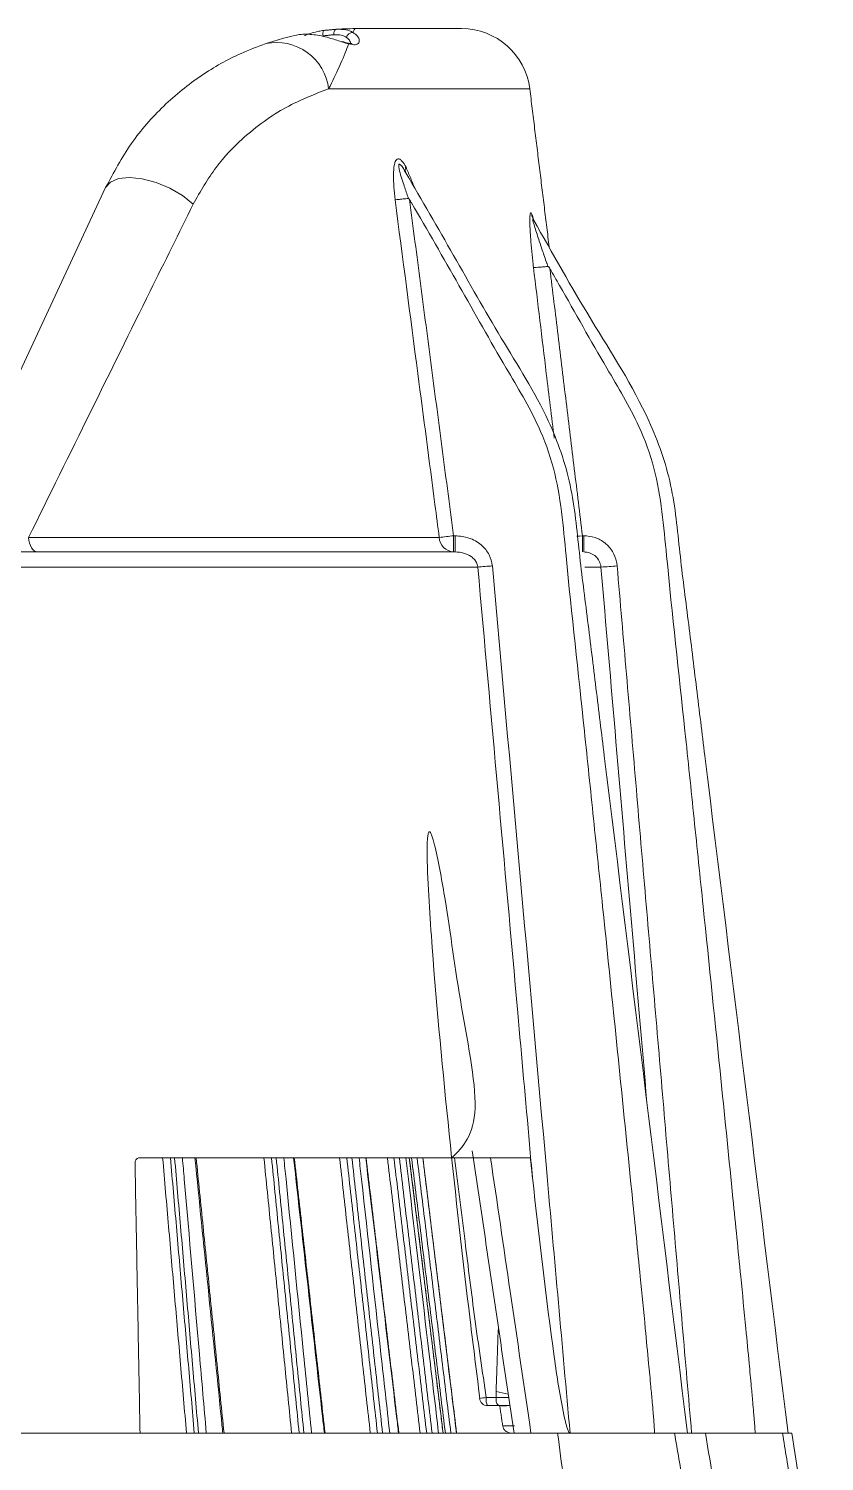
# Model space of a CAD drawing. Extents: x 12.1 to 108.7, y 1 to 80.4.
# Drawn here: x 48.808 to 50.252, y 71.338 to 73.939 of the extents above; entities that cross this region are included whole.
import ezdxf

# ---------------------------------------------------------------- set-up
doc = ezdxf.new("R2010")
doc.units = 0
doc.header["$MEASUREMENT"] = 0
doc.linetypes.add('SLD-Solid', pattern=[0])
doc.layers.add('OBJECT', color=7, linetype='CONTINUOUS')

msp = doc.modelspace()

# ---------------------------------------------------------------- linework, layer by layer
at = {"layer": 'OBJECT', "linetype": 'SLD-Solid', "lineweight": 15}
for p, q in [((49.5934, 73.9389), (49.3988, 73.9389)), ((49.7171, 73.8295), (49.3519, 73.8295)), ((48.6308, 72.9715), (48.9472, 73.6502)), ((48.8075, 73.0152), (49.5527, 73.0152)), ((49.5787, 73.0183), (49.5816, 73.0183)), ((49.5787, 73.0183), (49.5787, 72.9889)), ((49.5816, 72.9889), (49.5816, 73.0183)), ((49.8126, 73.0183), (49.8151, 73.0183)), ((49.8126, 73.0183), (49.8126, 72.9889)), ((49.8151, 73.0183), (49.8151, 72.9889)), ((48.7668, 72.9889), (49.5816, 72.9889)), ((49.6227, 72.9615), (48.7816, 72.9615)), ((49.8462, 72.9615), (49.8167, 72.9615)), ((49.0084, 71.8889), (49.7181, 71.8889)), ((49.638, 71.4536), (49.6558, 71.4536)), ((49.6789, 71.4536), (49.6558, 71.4536)), ((49.678, 71.4597), (49.6559, 71.4646)), ((49.6805, 71.4389), (49.6405, 71.4389)), ((49.6679, 71.402), (49.6894, 71.402)), ((49.7676, 71.3889), (47.7068, 71.3889)), ((49.9796, 71.3889), (49.7676, 71.3889)), ((49.9796, 71.3889), (50.0358, 71.3889)), ((50.1758, 71.3889), (50.0358, 71.3889)), ((50.1758, 71.3889), (50.1925, 71.3889))]:
    msp.add_line(p, q, dxfattribs=at)
at = {"layer": 'OBJECT', "linetype": 'SLD-Solid', "lineweight": 15, "flags": 128}
for points in [[(49.3615, 73.9279), (49.3615, 73.9298), (49.3617, 73.9316), (49.3621, 73.9332), (49.3626, 73.9347), (49.3633, 73.9359), (49.3641, 73.9368), (49.3649, 73.9374), (49.3659, 73.9377)], [(48.9472, 73.6502), (48.956, 73.6604), (48.9708, 73.6668), (48.9906, 73.6688), (49.0137, 73.6664), (49.0387, 73.6597), (49.0636, 73.6492), (49.0866, 73.6357), (49.106, 73.6201)], [(48.8075, 73.0152), (48.8081, 73.0099), (48.8092, 73.0049), (48.8108, 73.0003), (48.8127, 72.9964), (48.815, 72.9932), (48.8175, 72.9908), (48.8203, 72.9894), (48.8231, 72.9889)], [(49.8027, 73.0172), (49.8074, 73.0177), (49.8126, 73.0183)]]:
    msp.add_lwpolyline(points, dxfattribs=at)
at = {"layer": 'OBJECT', "linetype": 'SLD-Solid', "lineweight": 15}
for centre, radius, start, end in [((49.3552, 73.9296), 0.0138, 154.2208, 195.9403), ((49.3951, 73.9214), 0.0106, 84.3593, 173.1289), ((49.5934, 73.8143), 0.1246, 7, 90), ((49.2573, 73.8186), 0.0952, 6.5558, 101.5427), ((49.4474, 74.0005), 0.9909, 276.0995, 277.6165), ((49.5804, 73.0166), 0.0278, 182.8323, 266.5153), ((49.559, 73.9316), 0.9722, 273.7571, 275.3153), ((49.8174, 73.5759), 0.6151, 272.6896, 275.4385), ((49.7205, 70.7925), 0.6663, 97.1157, 98.1829), ((49.6405, 71.4539), 0.015, 187.3293, 270), ((49.6612, 71.4501), 0.0235, 171.3739, 208.474)]:
    msp.add_arc(centre, radius, start, end, dxfattribs=at)
for points, knots in [([(49.2383, 73.9119), (49.2491, 73.9154), (49.2673, 73.9212), (49.2838, 73.9251), (49.2905, 73.9267)], [0, 0, 0, 0, 0.594486, 1, 1, 1, 1]), ([(49.3882, 73.9111), (49.3846, 73.9122), (49.3751, 73.915), (49.3551, 73.922), (49.329, 73.9282), (49.306, 73.9294), (49.2944, 73.9273), (49.2905, 73.9267)], [0, 0, 0, 0, 0.137011, 0.364, 0.629283, 0.878134, 1, 1, 1, 1]), ([(49.308, 73.9262), (49.3088, 73.9265), (49.3172, 73.9297), (49.329, 73.9335), (49.3399, 73.9351), (49.3429, 73.9356)], [0, 0, 0, 0, 0.071249, 0.747585, 1, 1, 1, 1]), ([(49.3846, 73.9227), (49.3846, 73.9227), (49.3819, 73.9245), (49.3754, 73.9278), (49.3661, 73.9278), (49.3615, 73.9279)], [0, 0, 0, 0, 0.003482, 0.505438, 1, 1, 1, 1]), ([(49.3659, 73.9377), (49.3695, 73.9379), (49.3797, 73.9385), (49.3909, 73.9388), (49.3986, 73.9389), (49.4001, 73.9389), (49.4004, 73.9389)], [0, 0, 0, 0, 0.305776, 0.86263, 0.978394, 1, 1, 1, 1]), ([(49.3659, 73.9377), (49.3718, 73.9377), (49.3837, 73.9376), (49.3925, 73.934), (49.3961, 73.932), (49.3961, 73.9319)], [0, 0, 0, 0, 0.500557, 0.99661, 1, 1, 1, 1]), ([(49.3922, 73.9121), (49.3913, 73.9147), (49.3901, 73.9184), (49.3859, 73.9217), (49.3846, 73.9227)], [0, 0, 0, 0, 0.690874, 1, 1, 1, 1]), ([(49.3961, 73.9319), (49.3978, 73.9309), (49.4036, 73.9271), (49.4083, 73.9199), (49.4075, 73.9126), (49.4011, 73.9087), (49.3925, 73.9103), (49.3882, 73.9111)], [0, 0, 0, 0, 0.107962, 0.374185, 0.589197, 0.794963, 1, 1, 1, 1]), ([(49.4004, 73.9389), (49.4003, 73.9389), (49.4003, 73.9389), (49.4002, 73.9389), (49.4001, 73.9388), (49.4001, 73.9388), (49.4, 73.9388), (49.4, 73.9388), (49.3999, 73.9387), (49.3998, 73.9387), (49.3997, 73.9386), (49.3996, 73.9385), (49.3995, 73.9384), (49.3993, 73.9382), (49.3991, 73.938), (49.3989, 73.9376), (49.3986, 73.9372), (49.3978, 73.9358), (49.3969, 73.9337), (49.3961, 73.9319)], [0, 0, 0, 0, 0.018806, 0.067454, 0.078705, 0.091827, 0.107128, 0.124968, 0.145764, 0.170003, 0.198252, 0.231169, 0.269526, 0.31422, 0.366308, 0.427033, 0.497871, 0.580596, 1, 1, 1, 1]), ([(48.9472, 73.6502), (48.962, 73.6777), (48.9921, 73.7338), (49.0526, 73.8015), (49.1206, 73.8562), (49.184, 73.8916), (49.2232, 73.9062), (49.2383, 73.9119)], [0, 0, 0, 0, 0.203304, 0.414447, 0.633911, 0.858983, 1, 1, 1, 1]), ([(49.3882, 73.9111), (49.3877, 73.9097), (49.3836, 73.8989), (49.3748, 73.8756), (49.3588, 73.8433), (49.3519, 73.8295)], [0, 0, 0, 0, 0.079376, 0.605783, 1, 1, 1, 1]), ([(49.3938, 73.9116), (49.394, 73.9118), (49.3945, 73.9125), (49.3903, 73.9117), (49.3838, 73.9133), (49.3789, 73.9149), (49.3774, 73.9153)], [0, 0, 0, 0, 0.151609, 0.490217, 0.842038, 1, 1, 1, 1]), ([(49.3519, 73.8295), (49.3262, 73.8197), (49.2742, 73.7999), (49.2038, 73.7495), (49.1457, 73.6892), (49.1194, 73.6434), (49.106, 73.6201)], [0, 0, 0, 0, 0.296269, 0.600821, 0.797169, 1, 1, 1, 1]), ([(49.4725, 73.6283), (49.471, 73.6438), (49.4688, 73.6651), (49.4703, 73.6884), (49.4725, 73.6973), (49.475, 73.7014), (49.4779, 73.7029), (49.4816, 73.7018), (49.4865, 73.6973), (49.4899, 73.6918), (49.492, 73.6884)], [0, 0, 0, 0, 0.400583, 0.552747, 0.632515, 0.681637, 0.738761, 0.795408, 0.871105, 1, 1, 1, 1]), ([(49.4922, 73.6771), (49.4922, 73.6771), (49.4892, 73.6822), (49.4858, 73.6883), (49.4816, 73.6923), (49.4807, 73.6927), (49.4801, 73.6927), (49.4796, 73.6924), (49.4793, 73.6914), (49.4792, 73.6886), (49.4813, 73.6766), (49.4874, 73.6577), (49.4935, 73.6401), (49.4964, 73.6319), (49.4968, 73.6308)], [0, 0, 0, 0, 0.000026, 0.20663, 0.226964, 0.243571, 0.254919, 0.266312, 0.280083, 0.303561, 0.375814, 0.705511, 0.963846, 1, 1, 1, 1]), ([(50.0033, 71.3889), (49.953, 71.7988), (49.8978, 72.2498), (49.8371, 72.7416), (49.8223, 72.8647), (49.8061, 72.9874), (49.7954, 73.1109), (49.7487, 73.2446), (49.6637, 73.3764), (49.5791, 73.5274), (49.5212, 73.6272), (49.4922, 73.6771)], [0, 0, 0, 0, 0.52131, 0.573441, 0.625572, 0.677703, 0.729789, 0.78156, 0.854349, 0.927175, 1, 1, 1, 1]), ([(49.106, 73.6201), (49.0802, 73.5678), (49.0189, 73.4439), (48.9194, 73.2423), (48.8449, 73.091), (48.8075, 73.0152)], [0, 0, 0, 0, 0.267535, 0.633327, 1, 1, 1, 1]), ([(49.4725, 73.6283), (49.4728, 73.6283), (49.4744, 73.6284), (49.4787, 73.6288), (49.4868, 73.6296), (49.4935, 73.6304), (49.4968, 73.6308)], [0, 0, 0, 0, 0.044494, 0.324207, 0.662103, 1, 1, 1, 1]), ([(49.5527, 73.0152), (49.5501, 73.035), (49.5372, 73.1342), (49.5105, 73.3385), (49.4863, 73.5231), (49.4725, 73.6283)], [0, 0, 0, 0, 0.09703, 0.48515, 1, 1, 1, 1]), ([(49.4968, 73.6308), (49.4968, 73.6308), (49.497, 73.6308), (49.4973, 73.6307), (49.4979, 73.63), (49.4984, 73.6293), (49.4987, 73.6287)], [0, 0, 0, 0, 0.046836, 0.119645, 0.336503, 1, 1, 1, 1]), ([(49.4987, 73.6287), (49.4999, 73.6267), (49.5302, 73.5748), (49.5889, 73.4729), (49.6647, 73.3371), (49.7297, 73.2304), (49.7624, 73.1418), (49.7754, 73.0621), (49.7901, 72.9024), (49.8109, 72.7166), (49.8327, 72.5044), (49.8548, 72.2923), (49.8783, 72.0624), (49.901, 71.8384), (49.916, 71.6889), (49.9257, 71.5892), (49.9321, 71.5226), (49.9363, 71.4782), (49.939, 71.4485), (49.9407, 71.4287), (49.9418, 71.4155), (49.9425, 71.4067), (49.9429, 71.4008), (49.9432, 71.3968), (49.9433, 71.3942), (49.9434, 71.3924), (49.9434, 71.3913), (49.9434, 71.3905), (49.9434, 71.3899), (49.9434, 71.3896), (49.9434, 71.3893), (49.9434, 71.3892), (49.9434, 71.3891), (49.9434, 71.389), (49.9433, 71.389), (49.9433, 71.3889), (49.9433, 71.3889), (49.9433, 71.3889), (49.9433, 71.3889), (49.9433, 71.3889), (49.9433, 71.3889)], [0, 0, 0, 0, 0.003099, 0.077737, 0.152373, 0.20456, 0.239209, 0.273855, 0.308826, 0.446938, 0.515995, 0.585051, 0.723163, 0.815261, 0.876706, 0.917705, 0.945062, 0.963318, 0.975502, 0.983634, 0.989062, 0.992686, 0.995106, 0.996722, 0.997802, 0.998524, 0.999007, 0.99933, 0.999547, 0.999693, 0.999791, 0.999857, 0.999901, 0.999932, 0.999953, 0.999972, 0.999985, 0.999991, 0.999997, 1, 1, 1, 1]), ([(49.7237, 73.5052), (49.7235, 73.5071), (49.7215, 73.5246), (49.7188, 73.5524), (49.717, 73.582), (49.7171, 73.597), (49.7178, 73.603), (49.7188, 73.6052), (49.7198, 73.604), (49.7203, 73.6033)], [0, 0, 0, 0, 0.045295, 0.427285, 0.679026, 0.799084, 0.872181, 0.930512, 1, 1, 1, 1]), ([(49.7203, 73.6033), (49.7211, 73.6016), (49.7223, 73.5989), (49.7235, 73.5939), (49.7239, 73.5921)], [0, 0, 0, 0, 0.638029, 1, 1, 1, 1]), ([(49.7238, 73.592), (49.7238, 73.592), (49.7235, 73.5924), (49.7231, 73.593), (49.7228, 73.5934), (49.7225, 73.5934), (49.7224, 73.5931), (49.7225, 73.5916), (49.7237, 73.5864), (49.7276, 73.5733), (49.7332, 73.556), (49.7405, 73.5344), (49.7452, 73.5206), (49.7486, 73.5108), (49.7494, 73.5087), (49.7499, 73.5073)], [0, 0, 0, 0, 0.000024, 0.018739, 0.037647, 0.041985, 0.056768, 0.075409, 0.129309, 0.241641, 0.513826, 0.683901, 0.934902, 0.953729, 1, 1, 1, 1]), ([(50.1857, 71.3889), (50.1355, 71.7988), (50.0802, 72.2498), (50.0196, 72.7416), (50.0048, 72.8647), (49.9885, 72.9874), (49.9779, 73.111), (49.9265, 73.2562), (49.827, 73.4086), (49.7582, 73.5309), (49.7238, 73.592)], [0, 0, 0, 0, 0.543778, 0.598156, 0.652534, 0.706911, 0.761242, 0.815244, 0.907603, 1, 1, 1, 1]), ([(49.7237, 73.5052), (49.7237, 73.5052), (49.7243, 73.5052), (49.7263, 73.5052), (49.7316, 73.5055), (49.74, 73.5062), (49.7466, 73.5069), (49.7499, 73.5073)], [0, 0, 0, 0, 0.026532, 0.211222, 0.474182, 0.73709, 1, 1, 1, 1]), ([(49.7499, 73.5073), (49.75, 73.5073), (49.7502, 73.5073), (49.7508, 73.507), (49.7521, 73.5057), (49.753, 73.5042), (49.7536, 73.5031)], [0, 0, 0, 0, 0.04824, 0.12304, 0.344037, 1, 1, 1, 1]), ([(49.7614, 73.1951), (49.7566, 73.2344), (49.744, 73.3378), (49.7315, 73.4411), (49.7237, 73.5052)], [0, 0, 0, 0, 0.380078, 1, 1, 1, 1]), ([(49.7536, 73.5031), (49.7594, 73.493), (49.7939, 73.4329), (49.8471, 73.3371), (49.9122, 73.2304), (49.9449, 73.1418), (49.9578, 73.0621), (49.9726, 72.9024), (49.9934, 72.7166), (50.0152, 72.5044), (50.0372, 72.2923), (50.0608, 72.0624), (50.0835, 71.8384), (50.0984, 71.6889), (50.1082, 71.5892), (50.1146, 71.5226), (50.1187, 71.4782), (50.1214, 71.4485), (50.1232, 71.4287), (50.1243, 71.4155), (50.125, 71.4067), (50.1254, 71.4008), (50.1256, 71.3968), (50.1258, 71.3942), (50.1259, 71.3924), (50.1259, 71.3913), (50.1259, 71.3905), (50.1259, 71.3899), (50.1259, 71.3896), (50.1259, 71.3893), (50.1259, 71.3892), (50.1258, 71.3891), (50.1258, 71.389), (50.1258, 71.389), (50.1258, 71.3889), (50.1258, 71.3889), (50.1258, 71.3889), (50.1258, 71.3889), (50.1257, 71.3889), (50.1257, 71.3889)], [0, 0, 0, 0, 0.016158, 0.095778, 0.151449, 0.188412, 0.225371, 0.262677, 0.410011, 0.483678, 0.557345, 0.704679, 0.802926, 0.868474, 0.91221, 0.941394, 0.960869, 0.973866, 0.982541, 0.988332, 0.992198, 0.994779, 0.996503, 0.997656, 0.998426, 0.998941, 0.999286, 0.999517, 0.999672, 0.999777, 0.999847, 0.999895, 0.999927, 0.99995, 0.99997, 0.999984, 0.99999, 0.999997, 1, 1, 1, 1]), ([(49.6491, 72.9636), (49.6491, 72.9637), (49.6484, 72.9706), (49.6441, 72.985), (49.6293, 73.0032), (49.6071, 73.0159), (49.5901, 73.0175), (49.5816, 73.0183)], [0, 0, 0, 0, 0.005173, 0.217905, 0.46291, 0.731847, 1, 1, 1, 1]), ([(49.8756, 72.9636), (49.8753, 72.966), (49.8742, 72.9751), (49.868, 72.9902), (49.8543, 73.0058), (49.8359, 73.0163), (49.822, 73.0177), (49.8151, 73.0183)], [0, 0, 0, 0, 0.081782, 0.307582, 0.536948, 0.768514, 1, 1, 1, 1]), ([(49.5816, 72.9889), (49.5868, 72.9885), (49.5969, 72.9877), (49.6091, 72.9822), (49.6161, 72.9759), (49.6201, 72.9705), (49.6221, 72.966), (49.6226, 72.9625), (49.6227, 72.9615)], [0, 0, 0, 0, 0.29554, 0.57572, 0.740311, 0.809198, 0.945635, 1, 1, 1, 1]), ([(49.8151, 72.9889), (49.8187, 72.9885), (49.8257, 72.9879), (49.8352, 72.9826), (49.8423, 72.9749), (49.8455, 72.9672), (49.8461, 72.9627), (49.8462, 72.9615)], [0, 0, 0, 0, 0.236418, 0.470095, 0.698088, 0.91992, 1, 1, 1, 1]), ([(49.7219, 71.8533), (49.7201, 71.8732), (49.7113, 71.9728), (49.6782, 72.3422), (49.6469, 72.6917), (49.6227, 72.9615)], [0, 0, 0, 0, 0.0539193, 0.2695966, 1, 1, 1, 1]), ([(49.6491, 72.9636), (49.682, 72.5967), (49.7291, 72.0718), (49.7761, 71.5468), (49.7902, 71.3889)], [0, 0, 0, 0, 0.6990383, 1, 1, 1, 1]), ([(49.9297, 71.9884), (49.9109, 72.2069), (49.8831, 72.5313), (49.8553, 72.8557), (49.8462, 72.9615)], [0, 0, 0, 0, 0.673818, 1, 1, 1, 1]), ([(49.6265, 71.452), (49.6205, 71.4996), (49.6003, 71.6597), (49.5699, 71.933), (49.5456, 72.1869), (49.5339, 72.355), (49.5307, 72.422), (49.5307, 72.4633), (49.5323, 72.4767), (49.5336, 72.4802), (49.5348, 72.4812), (49.5361, 72.4805), (49.538, 72.4774), (49.5401, 72.4718), (49.5457, 72.4528), (49.5527, 72.4181), (49.5702, 72.3221), (49.5866, 72.1833), (49.6359, 71.9493), (49.5959, 71.9091), (49.5757, 71.8889)], [0, 0, 0, 0, 0.080935, 0.272577, 0.464908, 0.513041, 0.56145, 0.581503, 0.587246, 0.590309, 0.592526, 0.595041, 0.597536, 0.602679, 0.6078, 0.635358, 0.663706, 0.774694, 0.886359, 1, 1, 1, 1]), ([(49.0006, 71.8792), (49.0006, 71.8803), (49.0008, 71.8826), (49.0022, 71.8855), (49.0042, 71.8877), (49.0064, 71.8887), (49.0079, 71.8888), (49.0084, 71.8889)], [0, 0, 0, 0, 0.2197399, 0.4394429, 0.6599668, 0.8807607, 1, 1, 1, 1]), ([(49.0866, 71.8889), (49.0877, 71.8759), (49.098, 71.757), (49.1125, 71.5904), (49.1258, 71.4367), (49.1299, 71.3889)], [0, 0, 0, 0, 0.077897, 0.713096, 1, 1, 1, 1]), ([(49.1599, 71.3889), (49.1589, 71.3989), (49.142, 71.5656), (49.1251, 71.7322), (49.1093, 71.8889)], [0, 0, 0, 0, 0.060204, 1, 1, 1, 1]), ([(49.2707, 71.8889), (49.272, 71.8759), (49.2839, 71.757), (49.3007, 71.5904), (49.3161, 71.4367), (49.3209, 71.3889)], [0, 0, 0, 0, 0.077897, 0.713096, 1, 1, 1, 1]), ([(49.3443, 71.3889), (49.3431, 71.3989), (49.3245, 71.5656), (49.3058, 71.7322), (49.2883, 71.8889)], [0, 0, 0, 0, 0.060204, 1, 1, 1, 1]), ([(49.4072, 71.8889), (49.4087, 71.8759), (49.4219, 71.757), (49.4405, 71.5904), (49.4576, 71.4367), (49.4629, 71.3889)], [0, 0, 0, 0, 0.0778969, 0.7130956, 1, 1, 1, 1]), ([(49.4789, 71.3889), (49.4777, 71.3989), (49.4578, 71.5656), (49.438, 71.7322), (49.4193, 71.8889)], [0, 0, 0, 0, 0.060204, 1, 1, 1, 1]), ([(49.4921, 71.8889), (49.4937, 71.8759), (49.5078, 71.757), (49.5276, 71.5904), (49.5459, 71.4367), (49.5515, 71.3889)], [0, 0, 0, 0, 0.077897, 0.713096, 1, 1, 1, 1]), ([(49.5596, 71.3889), (49.5584, 71.3989), (49.538, 71.5656), (49.5175, 71.7322), (49.4983, 71.8889)], [0, 0, 0, 0, 0.060204, 1, 1, 1, 1]), ([(49.5228, 71.8889), (49.5244, 71.8759), (49.539, 71.757), (49.5594, 71.5904), (49.5782, 71.4367), (49.5841, 71.3889)], [0, 0, 0, 0, 0.077897, 0.713096, 1, 1, 1, 1]), ([(49.6458, 71.8889), (49.6577, 71.808), (49.6823, 71.6413), (49.7067, 71.4746), (49.7192, 71.3889)], [0, 0, 0, 0, 0.485511, 1, 1, 1, 1]), ([(49.7902, 71.3889), (49.79, 71.3889), (49.7897, 71.3889), (49.7889, 71.3895), (49.7871, 71.3919), (49.7831, 71.403), (49.7729, 71.4483), (49.7501, 71.6006), (49.7341, 71.7446), (49.7219, 71.8533)], [0, 0, 0, 0, 0.000975, 0.002308, 0.005826, 0.020094, 0.076658, 0.30233, 1, 1, 1, 1]), ([(49.5995, 71.7372), (49.6053, 71.6902), (49.617, 71.5956), (49.631, 71.5012), (49.638, 71.4536)], [0, 0, 0, 0, 0.496841, 1, 1, 1, 1]), ([(49.6559, 71.4646), (49.6564, 71.4786), (49.6577, 71.5176), (49.6591, 71.5567), (49.66, 71.5817)], [0, 0, 0, 0, 0.358622, 1, 1, 1, 1]), ([(49.6805, 71.4389), (49.673, 71.4384), (49.6644, 71.4379), (49.6591, 71.4406), (49.6578, 71.4419), (49.6572, 71.4431), (49.6564, 71.4455), (49.6559, 71.4485), (49.6558, 71.4519), (49.6558, 71.4536)], [0, 0, 0, 0, 0.534127, 0.614453, 0.629821, 0.744513, 0.748545, 0.874982, 1, 1, 1, 1]), ([(49.6849, 71.3889), (49.6828, 71.3891), (49.6785, 71.3895), (49.673, 71.3927), (49.6692, 71.3971), (49.6683, 71.4005), (49.6679, 71.402)], [0, 0, 0, 0, 0.271986, 0.544505, 0.799137, 1, 1, 1, 1]), ([(49.9433, 71.3889), (49.9495, 71.3889), (49.9625, 71.3889), (49.9802, 71.3889), (49.9942, 71.3889), (50.0021, 71.3889), (50.0029, 71.3889), (50.0033, 71.3889)], [0, 0, 0, 0, 0.19834, 0.412972, 0.627088, 0.843128, 1, 1, 1, 1]), ([(50.0358, 71.3889), (50.0463, 71.3267), (50.0672, 71.2021), (50.0881, 71.0774), (50.0986, 71.015)], [0, 0, 0, 0, 0.498841, 1, 1, 1, 1]), ([(50.1793, 71.3889), (50.1811, 71.3889), (50.1852, 71.3889), (50.1855, 71.3889), (50.1857, 71.3889)], [0, 0, 0, 0, 0.440021, 1, 1, 1, 1]), ([(50.1925, 71.3889), (50.2023, 71.3266), (50.222, 71.2019), (50.2418, 71.0773), (50.2516, 71.015)], [0, 0, 0, 0, 0.499837, 1, 1, 1, 1])]:
    msp.add_open_spline(points, degree=3, knots=knots, dxfattribs=at)
for points, degree in [([(49.3615, 73.9279), (49.342, 73.9258)], 1), ([(49.3429, 73.9356), (49.3659, 73.9377)], 1), ([(49.7523, 73.5425), (49.7171, 73.8295)], 1), ([(49.492, 73.6884), (49.4914, 73.6863), (49.4902, 73.682), (49.4915, 73.6787), (49.4922, 73.6771)], 3), ([(49.492, 73.6884), (49.5087, 73.6485)], 1), ([(49.4987, 73.6287), (49.5787, 73.0183)], 1), ([(49.7203, 73.6033), (49.7206, 73.6013), (49.7211, 73.5974), (49.7229, 73.5938), (49.7238, 73.592)], 3), ([(49.7536, 73.5031), (49.8126, 73.0183)], 1), ([(49.8756, 72.9636), (50.0107, 71.3889)], 1), ([(49.6127, 71.9017), (49.6885, 71.3887)], 1), ([(49.0097, 71.3889), (49.0006, 71.8792)], 1), ([(49.094, 71.3889), (49.0507, 71.8889)], 1), ([(49.0649, 71.8889), (49.1082, 71.3889)], 1), ([(49.1157, 71.3889), (49.0724, 71.8889)], 1), ([(49.1621, 71.3889), (49.1115, 71.8889)], 1), ([(49.2848, 71.3889), (49.2345, 71.8889)], 1), ([(49.2483, 71.8889), (49.2985, 71.3889)], 1), ([(49.3071, 71.3889), (49.2568, 71.8889)], 1), ([(49.3455, 71.3889), (49.2896, 71.8889)], 1), ([(49.4276, 71.3889), (49.3719, 71.8889)], 1), ([(49.3849, 71.8889), (49.4406, 71.3889)], 1), ([(49.4499, 71.3889), (49.3942, 71.8889)], 1), ([(49.4794, 71.3889), (49.4199, 71.8889)], 1), ([(49.5181, 71.3889), (49.4587, 71.8889)], 1), ([(49.4705, 71.8889), (49.5299, 71.3889)], 1), ([(49.5397, 71.3889), (49.4803, 71.8889)], 1), ([(49.5598, 71.3889), (49.4984, 71.8889)], 1), ([(49.5025, 71.8889), (49.5638, 71.3889)], 1), ([(49.5738, 71.3889), (49.5125, 71.8889)], 1), ([(49.5843, 71.3889), (49.5229, 71.8889)], 1), ([(49.5802, 71.8889), (49.5995, 71.7372)], 1), ([(49.7219, 71.8533), (49.7181, 71.8889)], 1), ([(49.6558, 71.4536), (49.6559, 71.4646)], 1), ([(49.6625, 71.4389), (49.6679, 71.402)], 1), ([(49.7676, 71.3889), (49.938, 70.0797)], 1), ([(50.0448, 71.015), (49.9796, 71.3889)], 1), ([(50.2356, 71.015), (50.1758, 71.3889)], 1)]:
    msp.add_open_spline(points, degree=degree, dxfattribs=at)

doc.saveas('drawing.dxf')
